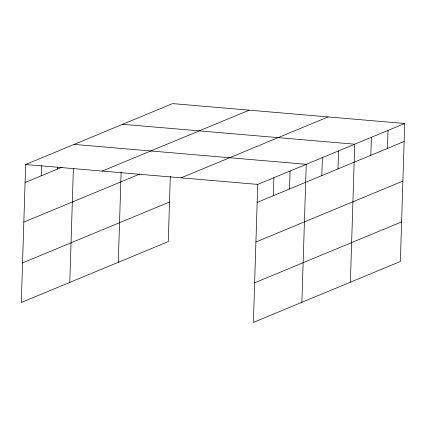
<?xml version="1.0" encoding="UTF-8"?>
<svg xmlns="http://www.w3.org/2000/svg" width="426" height="426" viewBox="0 0 426 426"><rect width="100%" height="100%" fill="white"/><g stroke="black" fill="none" stroke-linecap="round" stroke-linejoin="round"><path stroke-width="0.64" d="M404.7 123.492L257.73 184.405L253.395 322.407L400.365 261.495L404.7 123.492L172.605 103.593L25.635 164.505L21.3 302.508L168.27 241.595L170.32 176.332M41.237 175.805L41.562 165.517M57.403 169.106L57.467 167.173M69.8 282.406L73.384 168.345M118.3 262.304L121.138 172.003M273.332 195.704L273.897 177.706M289.499 189.006L290.063 171.002M301.896 302.306L306.23 164.303L74.135 144.403M321.832 175.603L322.397 157.604M337.999 168.904L338.563 150.905M350.396 282.204L354.73 144.201L122.635 124.301M370.822 155.298L371.387 137.3M387.479 148.397L388.043 130.399M25.07 182.504L62.196 167.12M102.229 171.071L249.199 110.158M23.829 222.106L139.861 174.016M181.141 177.839L328.111 116.926M22.546 262.906L169.516 201.993M257.166 202.403L404.136 141.496M255.919 242.005L402.889 181.093M254.636 282.805L401.606 221.893M25.635 164.505L257.73 184.405"/></g></svg>
